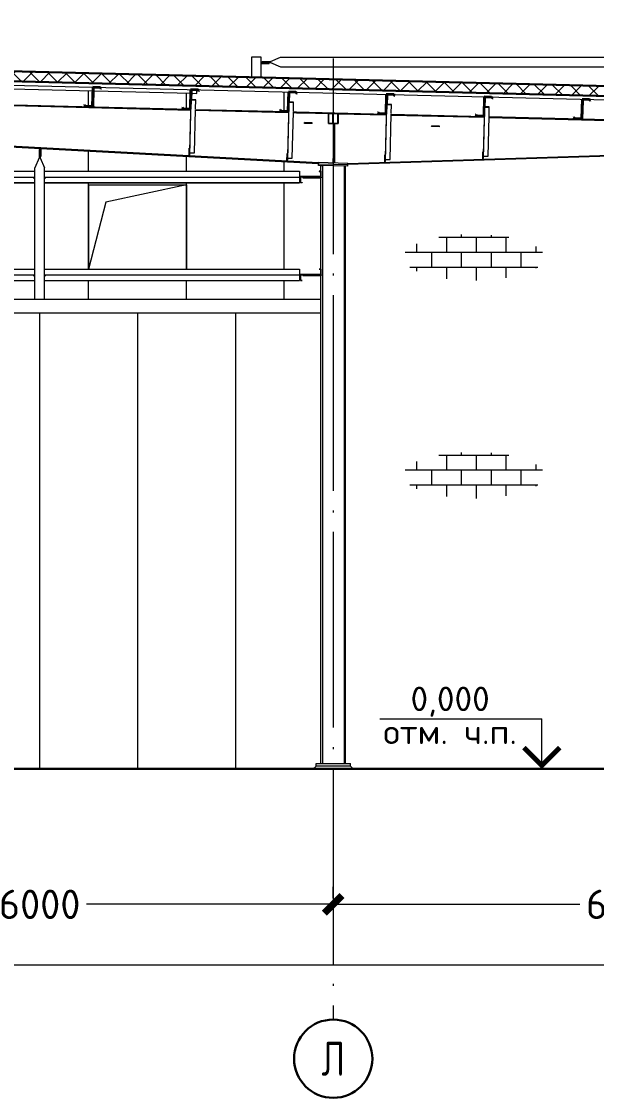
# Model space of a CAD drawing. Extents: x -965262 to 1142518, y -357520 to 71675.
# Drawn here: x -280531 to -274656, y -198866 to -187859 of the extents above; entities that cross this region are included whole.
import ezdxf

# ---------------------------------------------------------------- set-up
doc = ezdxf.new("R2010")
doc.units = 0
doc.header["$LTSCALE"] = 10
doc.linetypes.add('DOTE', pattern=[2.42, 2, -0.2, 0.02, -0.2])
doc.layers.get('0').update_dxf_attribs({"linetype": 'CONTINUOUS', "lineweight": 30})
doc.layers.get('Defpoints').update_dxf_attribs({"linetype": 'CONTINUOUS'})
doc.layers.add('DOTE', color=7, linetype='DOTE', lineweight=9)
doc.styles.add('GOST 2.304', font='isocpeur.ttf', dxfattribs={"width": 0.75, "height": 250})
doc.styles.get("Standard").update_dxf_attribs({"font": 'isocpeur.ttf', "height": 300})
doc.dimstyles.get("Standard").update_dxf_attribs({"dimscale": 100, "dimtxt": 300, "dimasz": 1.8, "dimexe": 1.8, "dimexo": 0.625, "dimgap": 0.9, "dimtad": 0, "dimdec": 0, "dimzin": 0, "dimdsep": 46, "dimtxsty": 'Standard', "dimblk": 'ARCHTICK', "dimcen": 0.9, "dimclrd": 256, "dimclre": 256, "dimclrt": 256, "dimadec": 0, "dimazin": 0, "dimtfac": 1, "dimtdec": 0, "dimtofl": 0, "dimtmove": 0, "dimatfit": 3, "dimfxl": 1, "dimtolj": 1, "dimtzin": 0, "dimlwd": 15, "dimlwe": 15, "dimarcsym": 0})

# ---------------------------------------------------------------- blocks, each defined once
blk = doc.blocks.new('Ось7')
at = {"lineweight": 15}
for p, q in [((1060061, 203785), (1059907, 203785)), ((1059907, 203785), (1059907, 203467)), ((1060061, 203463), (1060061, 203785)), ((1060076, 203715), (1060076, 203701)), ((1060076, 203715), (1060207, 203715)), ((1060207, 203715), (1060361, 203785)), ((1060207, 203715), (1060207, 203701)), ((1060361, 203785), (1070046, 203785)), ((1060184, 203701), (1060061, 203701)), ((1060061, 203701), (1060061, 203687)), ((1060061, 203687), (1060184, 203687)), ((1060076, 203701), (1060207, 203701)), ((1060184, 203687), (1060184, 203701)), ((1060207, 203701), (1060361, 203631)), ((1060361, 203631), (1070046, 203631)), ((1057413, 203005), (1057420, 203289)), ((1057420, 203289), (1057429, 203289)), ((1057429, 203289), (1057422, 203004)), ((1058954, 203118), (1058958, 203251)), ((1058958, 203251), (1058967, 203251)), ((1058967, 203251), (1058963, 203117)), ((1060492, 203079), (1060496, 203212)), ((1060496, 203212), (1060505, 203212)), ((1060505, 203212), (1060501, 203079)), ((1055951, 203041), (1058950, 202966)), ((1058954, 203118), (1058934, 202308)), ((1058939, 202246), (1058960, 203114)), ((1058953, 203079), (1058959, 203079)), ((1058963, 203117), (1058954, 203118)), ((1058960, 203114), (1058963, 203114)), ((1059031, 203116), (1058963, 203117)), ((1058963, 203114), (1059031, 203113)), ((1059028, 202972), (1059031, 203116)), ((1060492, 203079), (1060471, 202227)), ((1060476, 202163), (1060498, 203076)), ((1060491, 203042), (1060497, 203042)), ((1060501, 203079), (1060492, 203079)), ((1060498, 203076), (1060501, 203076)), ((1060569, 203077), (1060501, 203079)), ((1060501, 203076), (1060569, 203074)), ((1060566, 202934), (1060569, 203077)), ((1062030, 203042), (1062009, 202206)), ((1062014, 202143), (1062036, 203039)), ((1062030, 203042), (1062034, 203176)), ((1062039, 203042), (1062030, 203042)), ((1062034, 203176), (1062043, 203175)), ((1062036, 203039), (1062039, 203039)), ((1062043, 203175), (1062039, 203042)), ((1062107, 203040), (1062039, 203042)), ((1062039, 203039), (1062107, 203037)), ((1062104, 202897), (1062107, 203040)), ((1063568, 203004), (1063572, 203137)), ((1063572, 203137), (1063581, 203137)), ((1063581, 203137), (1063577, 203004)), ((1065102, 202814), (1065110, 203099)), ((1065110, 203099), (1065119, 203099)), ((1065119, 203099), (1065112, 202814)), ((1055951, 203029), (1058950, 202954)), ((1059010, 202280), (1059027, 202964)), ((1059027, 202964), (1060488, 202928)), ((1059027, 202952), (1060488, 202916)), ((1060547, 202196), (1060565, 202926)), ((1060565, 202926), (1060612, 202925)), ((1060565, 202914), (1060612, 202912)), ((1060612, 202926), (1062026, 202891)), ((1060612, 202912), (1060612, 202926)), ((1060612, 202912), (1060612, 202925)), ((1060612, 202912), (1061213, 202897)), ((1061115, 202744), (1061115, 202897)), ((1061115, 202897), (1061269, 202897)), ((1061264, 202893), (1061120, 202893)), ((1061120, 202893), (1061120, 202749)), ((1061188, 202749), (1061188, 202893)), ((1061196, 202749), (1061196, 202893)), ((1061211, 202897), (1061211, 202898)), ((1061211, 202897), (1061211, 202898)), ((1061264, 202749), (1061264, 202893)), ((1061269, 202897), (1061269, 202744)), ((1061269, 202896), (1062026, 202877)), ((1062029, 203005), (1062035, 203005)), ((1062086, 202176), (1062103, 202889)), ((1062103, 202889), (1063564, 202853)), ((1062103, 202875), (1063564, 202839)), ((1063568, 203004), (1063549, 202253)), ((1063554, 202192), (1063574, 203001)), ((1063567, 202964), (1063573, 202963)), ((1063577, 203004), (1063568, 203004)), ((1063574, 203001), (1063577, 203001)), ((1063645, 203003), (1063577, 203004)), ((1063577, 203001), (1063645, 202999)), ((1063642, 202859), (1063645, 203003)), ((1050121, 202712), (1060962, 202127)), ((1060863, 202752), (1060740, 202755)), ((1060740, 202743), (1060740, 202755)), ((1060863, 202740), (1060740, 202743)), ((1060863, 202740), (1060863, 202752)), ((1061115, 202744), (1061269, 202744)), ((1061120, 202749), (1061264, 202749)), ((1061199, 202121), (1061199, 202744)), ((1061213, 202744), (1061213, 202121)), ((1062739, 202693), (1062740, 202705)), ((1062863, 202702), (1062740, 202705)), ((1062862, 202690), (1062863, 202702)), ((1063626, 202228), (1063641, 202851)), ((1063641, 202851), (1066640, 202776)), ((1063641, 202837), (1066640, 202762)), ((1050120, 202697), (1060961, 202111)), ((1062862, 202690), (1062739, 202693)), ((1061192, 202121), (1061199, 202404)), ((1061192, 202121), (1061199, 202404)), ((1058926, 202237), (1058929, 202352)), ((1058929, 202352), (1058935, 202352)), ((1058929, 202236), (1058932, 202236)), ((1058932, 202236), (1058934, 202308)), ((1058933, 202246), (1058939, 202246)), ((1058940, 202282), (1059010, 202280)), ((1060463, 202154), (1060466, 202269)), ((1060466, 202269), (1060472, 202269)), ((1060469, 202153), (1060471, 202227)), ((1060476, 202197), (1060547, 202196)), ((1061424, 202115), (1066982, 202291)), ((1061424, 202101), (1066982, 202277)), ((1062001, 202134), (1062004, 202249)), ((1062004, 202249), (1062010, 202249)), ((1062008, 202134), (1062009, 202206)), ((1063542, 202182), (1063544, 202298)), ((1063544, 202298), (1063551, 202297)), ((1063548, 202182), (1063549, 202253)), ((1063548, 202192), (1063554, 202192)), ((1063555, 202229), (1063626, 202228)), ((1060466, 202153), (1060469, 202153)), ((1060469, 202164), (1060476, 202163)), ((1060962, 202127), (1060961, 202111)), ((1060961, 202080), (1060962, 202104)), ((1061422, 202069), (1060961, 202080)), ((1061424, 202115), (1060962, 202127)), ((1060962, 202127), (1060962, 202104)), ((1061423, 202092), (1060962, 202104)), ((1060999, 202079), (1061021, 202079)), ((1060999, 192677), (1060999, 202079)), ((1061021, 202079), (1061021, 192677)), ((1061213, 202121), (1061199, 202121)), ((1061384, 202070), (1061363, 202070)), ((1061363, 202070), (1061363, 192677)), ((1061384, 192677), (1061384, 202070)), ((1061422, 202069), (1061423, 202092)), ((1061423, 202092), (1061424, 202115)), ((1061424, 202115), (1061424, 202101)), ((1062001, 202134), (1062005, 202133)), ((1062008, 202144), (1062014, 202143)), ((1062015, 202178), (1062086, 202176)), ((1063542, 202182), (1063545, 202182)), ((1060923, 192639), (1060923, 192677)), ((1060923, 192677), (1061461, 192677)), ((1060923, 192639), (1061461, 192639)), ((1061461, 192639), (1061461, 192677))]:
    blk.add_line(p, q, dxfattribs=at)
blk = doc.blocks.new('zz')
at = {"lineweight": 15}
for p, q in [((959340, 204237), (960861, 204199)), ((960878, 204198), (962399, 204161)), ((962416, 204160), (962489, 204158)), ((962489, 204158), (962490, 204215)), ((960026, 203274), (960011, 203274)), ((960011, 203274), (960011, 203143)), ((960026, 203166), (960026, 203289)), ((960026, 203289), (960039, 203289)), ((960026, 203274), (960026, 203143)), ((960039, 203289), (960039, 203166)), ((960011, 203143), (959942, 202989)), ((960026, 203143), (960011, 203143)), ((960039, 203166), (960026, 203166)), ((960026, 203143), (960095, 202989)), ((955595, 202933), (959942, 202933)), ((959942, 200924), (959942, 202989)), ((960095, 200924), (960095, 202989)), ((960095, 202933), (964103, 202933)), ((964103, 202933), (964103, 202751)), ((964442, 202933), (964412, 202933)), ((964412, 202933), (964412, 202931)), ((964412, 202931), (964439, 202931)), ((964439, 202931), (964439, 202844)), ((964442, 202841), (964442, 202933)), ((955595, 202841), (959918, 202841)), ((955595, 202754), (959942, 202754)), ((955595, 202751), (959942, 202751)), ((959918, 202841), (959918, 202832)), ((959918, 202841), (959942, 202841)), ((959918, 202832), (959942, 202832)), ((960095, 202841), (960118, 202841)), ((960095, 202832), (960118, 202832)), ((960095, 202754), (964103, 202754)), ((960095, 202751), (964103, 202751)), ((960118, 202841), (964103, 202841)), ((960118, 202841), (960118, 202832)), ((964103, 202853), (964424, 202853)), ((964103, 202844), (964118, 202844)), ((964118, 202751), (964118, 202844)), ((964118, 202844), (964439, 202844)), ((964148, 202751), (964118, 202751)), ((964442, 202841), (964121, 202841)), ((964121, 202841), (964121, 202754)), ((964121, 202754), (964148, 202754)), ((964148, 202754), (964148, 202751)), ((964157, 202841), (964157, 202832)), ((964157, 202832), (964442, 202832)), ((964424, 202853), (964424, 202844)), ((964442, 202841), (964442, 202832)), ((955595, 201395), (959942, 201395)), ((960095, 201395), (964103, 201395)), ((964103, 201395), (964103, 201213)), ((964442, 201395), (964412, 201395)), ((964412, 201395), (964412, 201393)), ((964412, 201393), (964439, 201393)), ((964439, 201393), (964439, 201305)), ((964442, 201303), (964442, 201395)), ((955595, 201303), (959918, 201303)), ((955595, 201215), (959942, 201215)), ((955595, 201213), (959942, 201213)), ((959918, 201303), (959918, 201293)), ((959918, 201303), (959942, 201303)), ((959918, 201293), (959942, 201293)), ((960095, 201303), (960118, 201303)), ((960095, 201293), (960118, 201293)), ((960095, 201215), (964103, 201215)), ((960095, 201213), (964103, 201213)), ((960118, 201303), (964103, 201303)), ((960118, 201303), (960118, 201293)), ((964103, 201314), (964424, 201314)), ((964103, 201305), (964118, 201305)), ((964118, 201213), (964118, 201305)), ((964118, 201305), (964439, 201305)), ((964148, 201213), (964118, 201213)), ((964442, 201303), (964121, 201303)), ((964121, 201303), (964121, 201215)), ((964121, 201215), (964148, 201215)), ((964148, 201215), (964148, 201213)), ((964157, 201303), (964157, 201293)), ((964157, 201293), (964442, 201293)), ((964424, 201314), (964424, 201305)), ((964442, 201303), (964442, 201293))]:
    blk.add_line(p, q, dxfattribs=at)
blk = doc.blocks.new('_ArchTick')
at = {"color": 0, "linetype": 'ByBlock', "lineweight": 0, "const_width": 0.4}
blk.add_lwpolyline([(-0.5, -0.5), (0.5, 0.5)], dxfattribs=at)
blk = doc.blocks.new('*D75')
at = {"lineweight": 15, "transparency": 16777216}
for p, q in [((-283346, -196820), (-283346, -196702)), ((-277346, -196820), (-277346, -196702)), ((-283346, -196882), (-280826, -196882)), ((-277346, -196882), (-279866, -196882))]:
    blk.add_line(p, q, dxfattribs=at)
at = {"layer": 'Defpoints', "color": 0, "lineweight": 15, "transparency": 16777216}
for p in [(-283346, -196882, 1451), (-277346, -196882), (-277346, -196882)]:
    blk.add_point(p, dxfattribs=at)
at = {"lineweight": 15, "transparency": 16777216, "xscale": 180, "yscale": 180, "zscale": 180, "rotation": 180}
blk.add_blockref('_ArchTick', (-283346, -196882), dxfattribs=at)
at = {"lineweight": 15, "transparency": 16777216, "xscale": 180, "yscale": 180, "zscale": 180}
blk.add_blockref('_ArchTick', (-277346, -196882), dxfattribs=at)
at = {"lineweight": 15, "transparency": 16777216, "insert": (-280346, -196882), "char_height": 300, "attachment_point": 5}
blk.add_mtext('\\A1;6000', dxfattribs=at)
blk = doc.blocks.new('*D76')
at = {"lineweight": 15, "transparency": 16777216}
for p, q in [((-277346, -196820), (-277346, -196702)), ((-271346, -196820), (-271346, -196702)), ((-277346, -196882), (-274826, -196882)), ((-271346, -196882), (-273866, -196882))]:
    blk.add_line(p, q, dxfattribs=at)
at = {"layer": 'Defpoints', "color": 0, "lineweight": 15, "transparency": 16777216}
for p in [(-277346, -196882, 1451), (-271346, -196882), (-271346, -196882)]:
    blk.add_point(p, dxfattribs=at)
at = {"lineweight": 15, "transparency": 16777216, "xscale": 180, "yscale": 180, "zscale": 180, "rotation": 180}
blk.add_blockref('_ArchTick', (-277346, -196882), dxfattribs=at)
at = {"lineweight": 15, "transparency": 16777216, "xscale": 180, "yscale": 180, "zscale": 180}
blk.add_blockref('_ArchTick', (-271346, -196882), dxfattribs=at)
at = {"lineweight": 15, "transparency": 16777216, "insert": (-274346, -196882), "char_height": 300, "attachment_point": 5}
blk.add_mtext('\\A1;6000', dxfattribs=at)
blk = doc.blocks.new('*D79')
at = {"lineweight": 15, "transparency": 16777216}
for p, q in [((-301346, -196833), (-301346, -197685)), ((-301346, -197505), (-283431, -197505)), ((-264346, -197505), (-282261, -197505)), ((-264346, -197568), (-264346, -197685))]:
    blk.add_line(p, q, dxfattribs=at)
at = {"layer": 'Defpoints', "color": 0, "lineweight": 15, "transparency": 16777216}
for p in [(-301346, -196770), (-264346, -197505), (-264346, -197505)]:
    blk.add_point(p, dxfattribs=at)
at = {"lineweight": 15, "transparency": 16777216, "xscale": 180, "yscale": 180, "zscale": 180, "rotation": 180}
blk.add_blockref('_ArchTick', (-301346, -197505), dxfattribs=at)
at = {"lineweight": 15, "transparency": 16777216, "xscale": 180, "yscale": 180, "zscale": 180}
blk.add_blockref('_ArchTick', (-264346, -197505), dxfattribs=at)
at = {"lineweight": 15, "transparency": 16777216, "insert": (-282846, -197505), "char_height": 300, "attachment_point": 5}
blk.add_mtext('\\A1;37000', dxfattribs=at)

msp = doc.modelspace()

# ---------------------------------------------------------------- hatches: boundary and pattern name
at = {"lineweight": 15}
h = msp.add_hatch(dxfattribs=at)
h.set_pattern_fill('ANSI37', color=30, scale=40)
h.set_pattern_definition([(45, (-342126.71, -358566.05), (-89.80256, 89.80256), []), (135, (-342126.71, -358566.05), (-89.80256, -89.80256), [])])
h.paths.add_polyline_path([(-301042.5, -187859.2), (-301045, -187959.2), (-264760, -188864.8), (-264757.5, -188764.8)])
h = msp.add_hatch(dxfattribs=at)
h.set_pattern_fill('AR-B816', color=4, scale=0.75)
h.set_pattern_definition([(0, (-237020.21, -190064.73), (0, 152.4), []), (90, (-237020.21, -190064.73), (-152.4, 152.4), [152.4, -152.4])])
edge = h.paths.add_edge_path()
edge.add_ellipse((-275909.6, -190270.3), major_axis=(720.5, 0), ratio=0.3284225, start_angle=0, end_angle=360)
h = msp.add_hatch(dxfattribs=at)
h.set_pattern_fill('AR-B816', color=4, scale=0.75)
h.set_pattern_definition([(0, (-237020.21, -192290.41), (0, 152.4), []), (90, (-237020.21, -192290.41), (-152.4, 152.4), [152.4, -152.4])])
edge = h.paths.add_edge_path()
edge.add_ellipse((-275909.6, -192496), major_axis=(720.5, 0), ratio=0.3284225, start_angle=0, end_angle=360)

# ---------------------------------------------------------------- linework, layer by layer
at = {"color": 30}
for p, q in [((-301042.5, -187859.2, -4711.1), (-264757.5, -188764.8, -4711.1)), ((-301045, -187959.2, -4711.1), (-264760, -188864.8, -4711.1))]:
    msp.add_line(p, q, dxfattribs=at)
at = {"color": 30, "lineweight": 15}
for p, q in [((-301046, -187999.2, -4711.1), (-264761, -188904.8, -4711.1)), ((-279846, -189528.3, -4711.1), (-279846, -190389.1, -4711.1)), ((-278846, -189528.3, -4711.1), (-279670.7, -189705.1, -4711.1)), ((-278846, -189528.3, -4711.1), (-278846, -190389.1, -4711.1)), ((-279670.7, -189705.1, -4711.1), (-279846, -190389.1, -4711.1))]:
    msp.add_line(p, q, dxfattribs=at)
for p, q in [((-279807.5, -188725.3, -4711.1), (-279802.6, -188527.4, -4711.1)), ((-279802.6, -188527.4, -4711.1), (-279726.5, -188529.3, -4711.1)), ((-279797.6, -188532.6, -4711.1), (-279802.6, -188730.5, -4711.1)), ((-279729, -188534.3, -4711.1), (-279797.6, -188532.6, -4711.1)), ((-279719.4, -188546.3, -4711.1), (-279729, -188534.3, -4711.1)), ((-279726.5, -188529.3, -4711.1), (-279715.4, -188543.2, -4711.1)), ((-279715.4, -188543.2, -4711.1), (-279719.4, -188546.3, -4711.1)), ((-278807.8, -188750.2, -4711.1), (-278802.9, -188552.3, -4711.1)), ((-278802.9, -188552.3, -4711.1), (-278726.8, -188554.2, -4711.1)), ((-278797.9, -188557.5, -4711.1), (-278802.9, -188755.4, -4711.1)), ((-278729.3, -188559.2, -4711.1), (-278797.9, -188557.5, -4711.1)), ((-278719.7, -188571.3, -4711.1), (-278729.3, -188559.2, -4711.1)), ((-278726.8, -188554.2, -4711.1), (-278715.7, -188568.1, -4711.1)), ((-278715.7, -188568.1, -4711.1), (-278719.7, -188571.3, -4711.1)), ((-277808.1, -188775.2, -4711.1), (-277803.2, -188577.3, -4711.1)), ((-277803.2, -188577.3, -4711.1), (-277727.1, -188579.2, -4711.1)), ((-277798.3, -188582.5, -4711.1), (-277803.2, -188780.4, -4711.1)), ((-277729.6, -188584.2, -4711.1), (-277798.3, -188582.5, -4711.1)), ((-277720, -188596.2, -4711.1), (-277729.6, -188584.2, -4711.1)), ((-277727.1, -188579.2, -4711.1), (-277716, -188593.1, -4711.1)), ((-277716, -188593.1, -4711.1), (-277720, -188596.2, -4711.1)), ((-276808.4, -188799.1, -4711.1), (-276803.5, -188601.2, -4711.1)), ((-276803.5, -188601.2, -4711.1), (-276727.4, -188603.1, -4711.1)), ((-276798.5, -188606.4, -4711.1), (-276803.5, -188804.3, -4711.1)), ((-276729.9, -188608.1, -4711.1), (-276798.5, -188606.4, -4711.1)), ((-276720.3, -188620.2, -4711.1), (-276729.9, -188608.1, -4711.1)), ((-276727.4, -188603.1, -4711.1), (-276716.3, -188617, -4711.1)), ((-276716.3, -188617, -4711.1), (-276720.3, -188620.2, -4711.1)), ((-275808.7, -188824.1, -4711.1), (-275803.8, -188626.2, -4711.1)), ((-275803.8, -188626.2, -4711.1), (-275727.7, -188628.1, -4711.1)), ((-275798.9, -188631.4, -4711.1), (-275803.8, -188829.3, -4711.1)), ((-275730.2, -188633.1, -4711.1), (-275798.9, -188631.4, -4711.1)), ((-275720.6, -188645.1, -4711.1), (-275730.2, -188633.1, -4711.1)), ((-275727.7, -188628.1, -4711.1), (-275716.6, -188642, -4711.1)), ((-275716.6, -188642, -4711.1), (-275720.6, -188645.1, -4711.1)), ((-274809, -188849, -4711.1), (-274804.1, -188651.1, -4711.1)), ((-274804.1, -188651.1, -4711.1), (-274728, -188653, -4711.1)), ((-274799.2, -188656.3, -4711.1), (-274804.1, -188854.2, -4711.1)), ((-274730.5, -188658.1, -4711.1), (-274799.2, -188656.3, -4711.1)), ((-274720.9, -188670.1, -4711.1), (-274730.5, -188658.1, -4711.1)), ((-274728, -188653, -4711.1), (-274716.9, -188666.9, -4711.1)), ((-279889.7, -188714.7, -4711.1), (-279885.8, -188711.5, -4711.1)), ((-279878.7, -188728.6, -4711.1), (-279889.7, -188714.7, -4711.1)), ((-279885.8, -188711.5, -4711.1), (-279876.2, -188723.5, -4711.1)), ((-279802.6, -188730.5, -4711.1), (-279878.7, -188728.6, -4711.1)), ((-279876.2, -188723.5, -4711.1), (-279807.5, -188725.3, -4711.1)), ((-278890.1, -188739.6, -4711.1), (-278886.1, -188736.5, -4711.1)), ((-278879, -188753.5, -4711.1), (-278890.1, -188739.6, -4711.1)), ((-278886.1, -188736.5, -4711.1), (-278876.5, -188748.5, -4711.1)), ((-278802.9, -188755.4, -4711.1), (-278879, -188753.5, -4711.1)), ((-278876.5, -188748.5, -4711.1), (-278807.8, -188750.2, -4711.1)), ((-277890.4, -188764.6, -4711.1), (-277886.4, -188761.4, -4711.1)), ((-277879.3, -188778.5, -4711.1), (-277890.4, -188764.6, -4711.1)), ((-277886.4, -188761.4, -4711.1), (-277876.8, -188773.4, -4711.1)), ((-274716.9, -188666.9, -4711.1), (-274720.9, -188670.1, -4711.1)), ((-277803.2, -188780.4, -4711.1), (-277879.3, -188778.5, -4711.1)), ((-277876.8, -188773.4, -4711.1), (-277808.1, -188775.2, -4711.1)), ((-276890.7, -188788.5, -4711.1), (-276886.7, -188785.4, -4711.1)), ((-276879.6, -188802.4, -4711.1), (-276890.7, -188788.5, -4711.1)), ((-276886.7, -188785.4, -4711.1), (-276877.1, -188797.4, -4711.1)), ((-276803.5, -188804.3, -4711.1), (-276879.6, -188802.4, -4711.1)), ((-276877.1, -188797.4, -4711.1), (-276808.4, -188799.1, -4711.1)), ((-275891, -188813.5, -4711.1), (-275887, -188810.3, -4711.1)), ((-275879.9, -188827.4, -4711.1), (-275891, -188813.5, -4711.1)), ((-275887, -188810.3, -4711.1), (-275877.4, -188822.3, -4711.1)), ((-275803.8, -188829.3, -4711.1), (-275879.9, -188827.4, -4711.1)), ((-275877.4, -188822.3, -4711.1), (-275808.7, -188824.1, -4711.1)), ((-274891.3, -188838.4, -4711.1), (-274887.3, -188835.3, -4711.1)), ((-274880.2, -188852.3, -4711.1), (-274891.3, -188838.4, -4711.1)), ((-274887.3, -188835.3, -4711.1), (-274877.7, -188847.3, -4711.1)), ((-274804.1, -188854.2, -4711.1), (-274880.2, -188852.3, -4711.1)), ((-274877.7, -188847.3, -4711.1), (-274809, -188849, -4711.1))]:
    msp.add_line(p, q)
at = {"color": 30, "lineweight": 5}
for p, q in [((-279846, -188724.3, -4711.1), (-279846, -188565.4, -4711.1)), ((-278846, -188749.3, -4711.1), (-278846, -188590.3, -4711.1)), ((-277846, -188774.2, -4711.1), (-277846, -188581.3, -4711.1)), ((-279846, -189389.1, -4711.1), (-279846, -189184.3, -4711.1)), ((-278846, -189389.1, -4711.1), (-278846, -189238.3, -4711.1)), ((-277846, -189389.1, -4711.1), (-277846, -189292.3, -4711.1)), ((-279846, -190389.1, -4711.1), (-279846, -189507.5, -4711.1)), ((-278846, -190389.1, -4711.1), (-278846, -189507.5, -4711.1)), ((-277846, -190389.1, -4711.1), (-277846, -189507.5, -4711.1)), ((-279846, -190695.3, -4711.1), (-279846, -190507.5, -4711.1)), ((-278846, -190695.3, -4711.1), (-278846, -190507.5, -4711.1)), ((-277846, -190695.3, -4711.1), (-277846, -190507.5, -4711.1)), ((-280346, -190835.3, -4711.1), (-280346, -195498.3, -4711.1)), ((-279346, -190835.3, -4711.1), (-279346, -195498.3, -4711.1)), ((-278346, -190835.3, -4711.1), (-278346, -195498.3, -4711.1))]:
    msp.add_line(p, q, dxfattribs=at)
at = {"color": 30, "lineweight": 15, "extrusion": (1.83697e-16, 0, -1)}
for p, q in [((-279846, -189528.3, -4711.1), (-278846, -189528.3, -4711.1)), ((-289221, -190695.3, -4711.1), (-277471, -190695.3, -4711.1)), ((-289221, -190835.3, -4711.1), (-277471, -190835.3, -4711.1))]:
    msp.add_line(p, q, dxfattribs=at)
at = {"lineweight": 15, "ltscale": 0.3}
msp.add_line((-276869.3, -194985.2, -4711.1), (-275214.4, -194985.2, -4711.1), dxfattribs=at)
at = {"lineweight": 15}
for p, q in [((-275214.4, -195498.3, -4711.1), (-275214.4, -194985.2, -4711.1)), ((-277521, -195468.3, -4711.1), (-277549.8, -195497, -4711.1)), ((-277171, -195468.3, -4711.1), (-277142.3, -195497, -4711.1))]:
    msp.add_line(p, q, dxfattribs=at)
at = {"extrusion": (1.83697e-16, 0, -1)}
msp.add_line((-336756, -195498.3, -4711.1), (-264911, -195498.3, -4711.1), dxfattribs=at)
at = {"lineweight": 15, "const_width": 50, "elevation": -4711.1}
msp.add_lwpolyline([(-275396.7, -195280.6), (-275214.4, -195462.9), (-275032, -195280.6)], dxfattribs=at)
at = {"layer": 'DOTE', "ltscale": 100}
for p, q in [((-277346, -188235.7, -4711.1), (-277346, -198059.6, -4711.1)), ((-277346, -198859.6, -4711.1), (-277346, -198866.2, -4711.1))]:
    msp.add_line(p, q, dxfattribs=at)
at = {"layer": 'DOTE', "linetype": 'Continuous', "lineweight": 30}
msp.add_circle((-277346, -198459.6, -4711.1), 400, dxfattribs=at)

# ---------------------------------------------------------------- block references
at = {"color": 6, "xscale": 0.65, "yscale": 0.65, "zscale": 0.65}
for name, p in [('Ось7', (-967120.7, -320683.5, -4711.1)), ('zz', (-904358.1, -321295.8, -4711.1))]:
    msp.add_blockref(name, p, dxfattribs=at)

# ---------------------------------------------------------------- texts
at = {"char_height": 250, "attachment_point": 5, "style": 'GOST 2.304'}
for s, insert, width in [('{\\W1.05;0,000}', (-276151.5, -194811.3, -4711.1), 1000), ('{\\W1.05;отм. ч.п.}', (-276151.5, -195119.1, -4711.1), 1762.533)]:
    msp.add_mtext(s, dxfattribs=dict(at, insert=insert, width=width))
at = {"layer": 'DOTE', "linetype": 'Continuous', "lineweight": 30, "ltscale": 100, "insert": (-277346, -198459.6, -4711.1), "char_height": 350, "width": 800, "attachment_point": 5, "style": 'GOST 2.304'}
msp.add_mtext('Л', dxfattribs=at)

# ---------------------------------------------------------------- dimensions: what is measured, and where the dimension line sits
at = {"lineweight": 15}
for base, p1, p2, picture, middle in [((-277346, -196882.3, -4711.1), (-283346, -196882.3, -3259.8), (-277346, -196882.3, -4711.1), '*D75', (-280346, -196882.3, -4711.1)), ((-271346, -196882.3, -4711.1), (-277346, -196882.3, -3259.8), (-271346, -196882.3, -4711.1), '*D76', (-274346, -196882.3, -4711.1)), ((-264346, -197505.1, -3259.8), (-301346, -196770.1, -3259.8), (-264346, -197505.1, -3259.8), '*D79', (-282846, -197505.1, -3259.8))]:
    dim = msp.add_linear_dim(base=base, p1=p1, p2=p2, dimstyle='Standard', dxfattribs=at)
    dim.commit()
    dim.dimension.update_dxf_attribs({"geometry": picture, "text_midpoint": middle})

doc.saveas('drawing.dxf')
